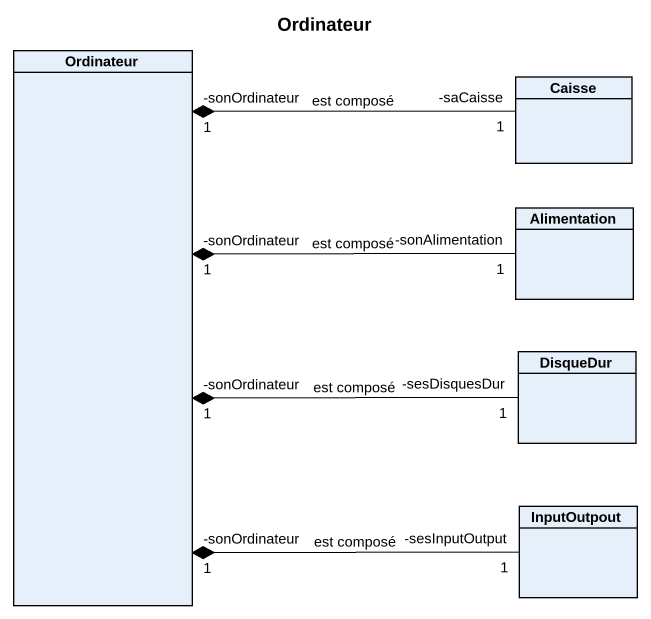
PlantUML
@startuml
title Ordinateur
hide circle
hide empty members
class Ordinateur
class Caisse
class Alimentation
class DisqueDur
class InputOutpout
Caisse "-saCaisse\n1" -left-* "-sonOrdinateur\n1" Ordinateur : est composé
Alimentation "-sonAlimentation\n1" -left-* "-sonOrdinateur\n1" Ordinateur : est composé
DisqueDur "-sesDisquesDur\n1" -left-* "-sonOrdinateur\n1" Ordinateur : est composé
InputOutpout "-sesInputOutput\n1" -left-* "-sonOrdinateur\n1" Ordinateur : est composé
@enduml
